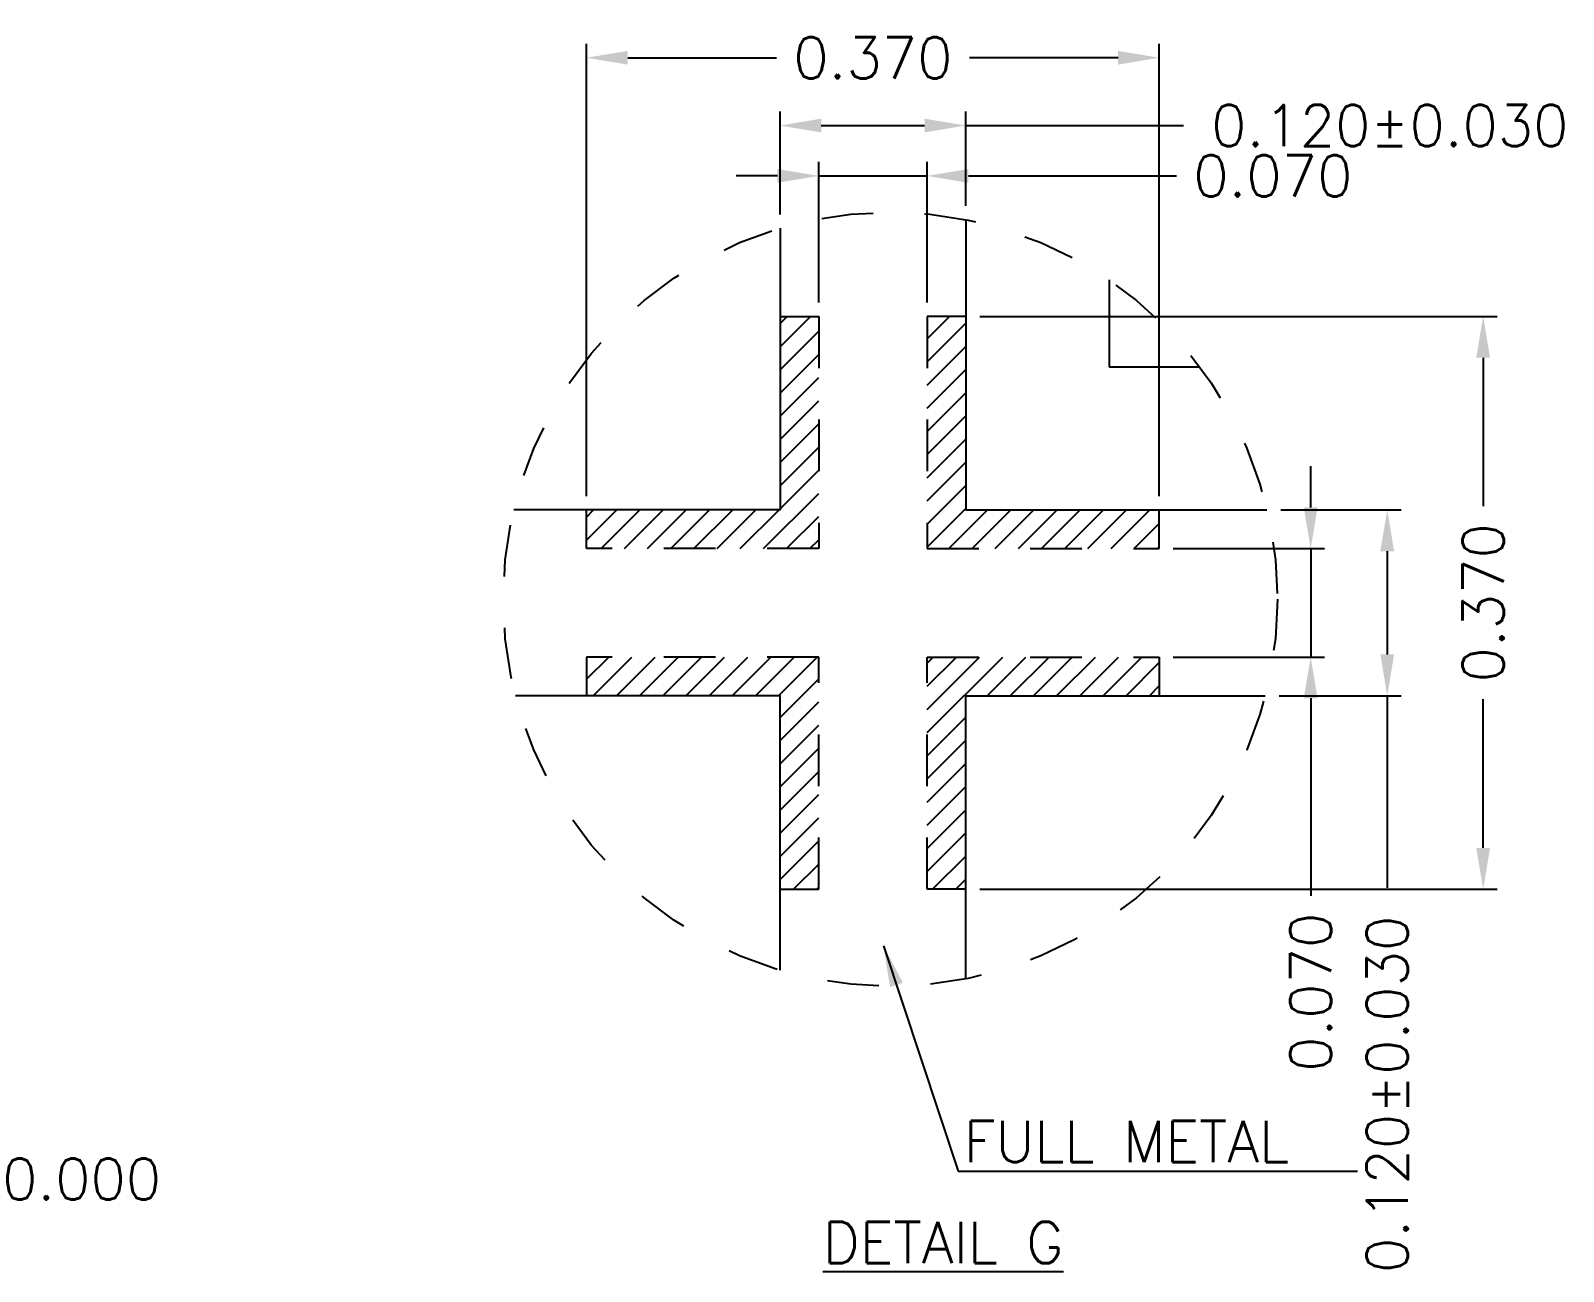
# Model space of a CAD drawing. Header units: millimetres. Extents: x 404.02 to 412.32, y 88.07 to 94.45.
# Drawn here: x 409.348 to 412.319, y 91.078 to 93.482 of the extents above; entities that cross this region are included whole.
import ezdxf

# ---------------------------------------------------------------- set-up
doc = ezdxf.new("R2010")
doc.units = ezdxf.units.MM
doc.header["$LTSCALE"] = 0.5
doc.header["$PDMODE"] = 98
doc.linetypes.add('HIDDEN', pattern=[0.375, 0.25, -0.125])
doc.linetypes.add('PHANTOM2', pattern=[31.75, 15.875, -3.175, 3.175, -3.175, 3.175, -3.175])
for name, color, linetype in [('1D', 4, 'Continuous'), ('BTM', 7, 'HIDDEN'), ('DIM', 3, 'Continuous'), ('HEB', 4, 'Continuous'), ('PKG', 1, 'PHANTOM2')]:
    doc.layers.add(name, color=color, linetype=linetype)
doc.styles.add('SIMPLEX', font='simplex.shx', dxfattribs={"bigfont": 'AllInOneBig.shx'})
doc.dimstyles.new('SHEET2', dxfattribs={"dimtxt": 0.08, "dimasz": 0.08, "dimexe": 0.027, "dimexo": 0.027, "dimgap": 0.027, "dimtad": 1, "dimdec": 3, "dimlfac": 2, "dimrnd": 0.0005, "dimzin": 1, "dimtxsty": 'SIMPLEX', "dimcen": 0.1905, "dimclrd": 256, "dimclre": 256, "dimclrt": 256, "dimazin": 3, "dimtp": 0.03, "dimtm": 0.05, "dimtfac": 0.8, "dimtdec": 3, "dimtmove": 0, "dimatfit": 3, "dimfxl": 0.05, "dimtzin": 4, "dimlwd": -1, "dimlwe": -1})

# ---------------------------------------------------------------- blocks, each defined once
blk = doc.blocks.new('*D174')
at = {"ltscale": 0.1, "transparency": 16777216}
for p, q in [((410.4256, 92.5801), (410.4256, 93.4564)), ((411.5356, 92.5801), (411.5356, 93.4564)), ((410.5056, 93.4294), (410.7936, 93.4294)), ((411.4556, 93.4294), (411.1676, 93.4294))]:
    blk.add_line(p, q, dxfattribs=at)
for points in [[(410.5056, 93.4427), (410.5056, 93.4161), (410.4256, 93.4294)], [(411.4556, 93.4427), (411.4556, 93.4161), (411.5356, 93.4294)]]:
    blk.add_solid(points, dxfattribs=at)
at = {"layer": 'Defpoints', "color": 0, "ltscale": 0.1, "transparency": 16777216}
for p in [(411.5356, 93.4294), (410.4256, 92.5531), (411.5356, 92.5531)]:
    blk.add_point(p, dxfattribs=at)
at = {"ltscale": 0.1, "transparency": 16777216, "insert": (410.9806, 93.4294), "char_height": 0.08, "attachment_point": 5, "style": 'SIMPLEX'}
blk.add_mtext('\\A1;0.370', dxfattribs=at)
blk = doc.blocks.new('*D175')
at = {"ltscale": 0.1, "transparency": 16777216}
for p, q in [((410.8006, 93.1259), (410.8006, 93.325)), ((411.1606, 93.1426), (411.1606, 93.325)), ((410.8806, 93.298), (411.0806, 93.298)), ((411.1606, 93.298), (411.5822, 93.298))]:
    blk.add_line(p, q, dxfattribs=at)
for points in [[(410.8806, 93.3114), (410.8806, 93.2847), (410.8006, 93.298)], [(411.0806, 93.3114), (411.0806, 93.2847), (411.1606, 93.298)]]:
    blk.add_solid(points, dxfattribs=at)
at = {"layer": 'Defpoints', "color": 0, "ltscale": 0.1, "transparency": 16777216}
for p in [(411.1606, 93.298), (411.1606, 93.1156), (410.8006, 93.0989)]:
    blk.add_point(p, dxfattribs=at)
at = {"ltscale": 0.1, "transparency": 16777216, "insert": (411.9825, 93.298), "char_height": 0.08, "attachment_point": 5, "style": 'SIMPLEX'}
blk.add_mtext('\\A1;0.120%%P0.030', dxfattribs=at)
blk = doc.blocks.new('*D176')
at = {"ltscale": 0.1, "transparency": 16777216}
for p, q in [((410.8756, 92.9551), (410.8756, 93.2274)), ((411.0856, 92.9551), (411.0856, 93.2274)), ((410.7956, 93.2004), (410.7156, 93.2004)), ((410.8756, 93.2004), (411.0856, 93.2004)), ((411.1656, 93.2004), (411.5687, 93.2004))]:
    blk.add_line(p, q, dxfattribs=at)
for points in [[(410.7956, 93.2137), (410.7956, 93.1871), (410.8756, 93.2004)], [(411.1656, 93.2137), (411.1656, 93.1871), (411.0856, 93.2004)]]:
    blk.add_solid(points, dxfattribs=at)
at = {"layer": 'Defpoints', "color": 0, "ltscale": 0.1, "transparency": 16777216}
for p in [(411.0856, 93.2004), (410.8756, 92.9281), (411.0856, 92.9281)]:
    blk.add_point(p, dxfattribs=at)
at = {"ltscale": 0.1, "transparency": 16777216, "insert": (411.7557, 93.2004), "char_height": 0.08, "attachment_point": 5, "style": 'SIMPLEX'}
blk.add_mtext('\\A1;0.070', dxfattribs=at)
blk = doc.blocks.new('*D177')
at = {"ltscale": 0.1, "transparency": 16777216}
for p, q in [((411.1876, 92.9281), (412.1902, 92.9281)), ((412.1632, 92.8481), (412.1632, 92.5601)), ((412.1632, 91.8981), (412.1632, 92.1861)), ((411.1876, 91.8181), (412.1902, 91.8181))]:
    blk.add_line(p, q, dxfattribs=at)
for points in [[(412.1498, 92.8481), (412.1765, 92.8481), (412.1632, 92.9281)], [(412.1498, 91.8981), (412.1765, 91.8981), (412.1632, 91.8181)]]:
    blk.add_solid(points, dxfattribs=at)
at = {"layer": 'Defpoints', "color": 0, "ltscale": 0.1, "transparency": 16777216}
for p in [(411.1606, 92.9281), (411.1606, 91.8181), (412.1632, 91.8181)]:
    blk.add_point(p, dxfattribs=at)
at = {"ltscale": 0.1, "transparency": 16777216, "insert": (412.1632, 92.3731), "char_height": 0.08, "attachment_point": 5, "rotation": 90, "style": 'SIMPLEX'}
blk.add_mtext('\\A1;0.370', dxfattribs=at)
blk = doc.blocks.new('*D178')
at = {"ltscale": 0.1, "transparency": 16777216}
for p, q in [((411.7711, 92.5531), (412.0043, 92.5531)), ((411.9773, 92.4731), (411.9773, 92.2731)), ((411.7676, 92.1931), (412.0043, 92.1931)), ((411.9773, 92.1931), (411.9773, 91.821))]:
    blk.add_line(p, q, dxfattribs=at)
for points in [[(411.9639, 92.4731), (411.9906, 92.4731), (411.9773, 92.5531)], [(411.9639, 92.2731), (411.9906, 92.2731), (411.9773, 92.1931)]]:
    blk.add_solid(points, dxfattribs=at)
at = {"layer": 'Defpoints', "color": 0, "ltscale": 0.1, "transparency": 16777216}
for p in [(411.7441, 92.5531), (411.7406, 92.1931), (411.9773, 92.1931)]:
    blk.add_point(p, dxfattribs=at)
at = {"ltscale": 0.1, "transparency": 16777216, "insert": (411.9773, 91.4207), "char_height": 0.08, "attachment_point": 5, "rotation": 90, "style": 'SIMPLEX'}
blk.add_mtext('\\A1;0.120%%P0.030', dxfattribs=at)
blk = doc.blocks.new('*D179')
at = {"ltscale": 0.1, "transparency": 16777216}
for p, q in [((411.8289, 92.5581), (411.8289, 92.6381)), ((411.5626, 92.4781), (411.8559, 92.4781)), ((411.8289, 92.4781), (411.8289, 92.2681)), ((411.5626, 92.2681), (411.8559, 92.2681)), ((411.8289, 92.1881), (411.8289, 91.8055))]:
    blk.add_line(p, q, dxfattribs=at)
for points in [[(411.8155, 92.5581), (411.8422, 92.5581), (411.8289, 92.4781)], [(411.8155, 92.1881), (411.8422, 92.1881), (411.8289, 92.2681)]]:
    blk.add_solid(points, dxfattribs=at)
at = {"layer": 'Defpoints', "color": 0, "ltscale": 0.1, "transparency": 16777216}
for p in [(411.5356, 92.4781), (411.5356, 92.2681), (411.8289, 92.2681)]:
    blk.add_point(p, dxfattribs=at)
at = {"ltscale": 0.1, "transparency": 16777216, "insert": (411.8289, 91.6185), "char_height": 0.08, "attachment_point": 5, "rotation": 90, "style": 'SIMPLEX'}
blk.add_mtext('\\A1;0.070', dxfattribs=at)
blk = doc.blocks.new('*D190')
at = {"layer": 'Defpoints', "color": 0, "ltscale": 0.1, "transparency": 16777216}
for p in [(406.3978, 91.2565), (406.4603, 91.2565), (409.2603, 91.2565)]:
    blk.add_point(p, dxfattribs=at)
at = {"layer": 'DIM', "ltscale": 0.1, "transparency": 16777216}
blk.add_line((406.4873, 91.2565), (409.2603, 91.2565), dxfattribs=at)
at = {"layer": 'DIM', "ltscale": 0.1, "transparency": 16777216, "insert": (409.4473, 91.2565), "char_height": 0.08, "attachment_point": 5, "style": 'SIMPLEX'}
blk.add_mtext('\\A1;0.000', dxfattribs=at)

msp = doc.modelspace()

# ---------------------------------------------------------------- hatches: boundary and pattern name
at = {"layer": 'HEB', "ltscale": 0.1}
h = msp.add_hatch(dxfattribs=at)
h.set_pattern_fill('ANSI31', color=256, scale=0.01)
h.set_pattern_definition([(45, (406.397765, 90.75646), (-0.02245064, 0.02245064), [])])
h.paths.add_polyline_path([(410.87561, 92.92807), (410.80061, 92.92807), (410.80061, 92.55307), (410.42561, 92.55307), (410.42561, 92.47807), (410.87561, 92.47807)])
h.paths.add_polyline_path([(411.16061, 92.92807), (411.08561, 92.92807), (411.08561, 92.47807), (411.53561, 92.47807), (411.53561, 92.55307), (411.16061, 92.55307)])
h.paths.add_polyline_path([(411.53561, 92.26807), (411.08561, 92.26807), (411.08561, 91.81807), (411.16061, 91.81807), (411.16061, 92.19307), (411.53561, 92.19307)])
h.paths.add_polyline_path([(410.87561, 92.26807), (410.42561, 92.26807), (410.42561, 92.19307), (410.80061, 92.19307), (410.80061, 91.81807), (410.87561, 91.81807)])

# ---------------------------------------------------------------- linework, layer by layer
msp.add_lwpolyline([(411.16061, 93.11563), (411.16061, 92.55307), (411.74409, 92.55307)])
at = {"ltscale": 0.1}
for points in [[(410.80061, 93.09894), (410.80061, 92.55307), (410.28456, 92.55307)], [(410.80061, 91.66113), (410.80061, 92.19307), (410.288, 92.19307)], [(411.16061, 91.64444), (411.16061, 92.19307), (411.74065, 92.19307)]]:
    msp.add_lwpolyline(points, dxfattribs=at)
at = {"linetype": 'HIDDEN', "ltscale": 0.3}
msp.add_circle((411.01433, 92.38003), 0.75, dxfattribs=at)
at = {"layer": 'BTM', "ltscale": 0.5}
for points in [[(410.80061, 92.92807), (410.87561, 92.92807), (410.87561, 92.47807), (410.42561, 92.47807), (410.42561, 92.55307)], [(411.16061, 92.92807), (411.08561, 92.92807), (411.08561, 92.47807), (411.53561, 92.47807), (411.53561, 92.55307)], [(410.80061, 91.81807), (410.87561, 91.81807), (410.87561, 92.26807), (410.42561, 92.26807), (410.42561, 92.19307)], [(411.16061, 91.81807), (411.08561, 91.81807), (411.08561, 92.26807), (411.53561, 92.26807), (411.53561, 92.19307)]]:
    msp.add_lwpolyline(points, dxfattribs=at)
at = {"layer": 'PKG', "ltscale": 0.05}
msp.add_lwpolyline([(411.43811, 92.99883), (411.43811, 92.83057), (411.61392, 92.83057)], dxfattribs=at)

# ---------------------------------------------------------------- texts
at = {"layer": '1D', "ltscale": 0.1, "char_height": 0.08, "attachment_point": 1, "style": 'SIMPLEX'}
for s, insert, width in [('FULL METAL', (411.15656, 91.36898), 0.7819107), ('{\\LDETAIL G}', (410.88341, 91.17357), 0.5626405)]:
    msp.add_mtext(s, dxfattribs=dict(at, insert=insert, width=width))

# ---------------------------------------------------------------- dimensions: what is measured, and where the dimension line sits
at = {"ltscale": 0.1}
dim = msp.add_linear_dim(base=(411.53561, 93.42941), p1=(410.42561, 92.55307), p2=(411.53561, 92.55307), text='0.370', dimstyle='SHEET2', override={"dimtol": 0, "dimlim": 0, "dimtp": 0.03, "dimtm": 0.05, "dimtfac": 0.8, "dimtdec": 3, "dimtolj": 1, "dimtzin": 4}, dxfattribs=at)
dim.commit()
dim.dimension.update_dxf_attribs({"geometry": '*D174', "text_midpoint": (410.98061, 93.42941)})
for base, p1, p2, text, picture, middle in [((411.16061, 93.29802), (410.80061, 93.09894), (411.16061, 93.11563), '0.120%%P0.030', '*D175', (411.98254, 93.29802)), ((411.08561, 93.20039), (410.87561, 92.92807), (411.08561, 92.92807), '0.070', '*D176', (411.75573, 93.20039))]:
    dim = msp.add_linear_dim(base=base, p1=p1, p2=p2, text=text, dimstyle='SHEET2', dxfattribs=at)
    dim.commit()
    dim.dimension.update_dxf_attribs({"geometry": picture, "text_midpoint": middle, "dimtype": 160})
dim = msp.add_linear_dim(base=(412.16317, 91.81807), p1=(411.16061, 92.92807), p2=(411.16061, 91.81807), angle=90, text='0.370', dimstyle='SHEET2', override={"dimtol": 0, "dimlim": 0, "dimtp": 0.03, "dimtm": 0.05, "dimtfac": 0.8, "dimtdec": 3, "dimtolj": 1, "dimtzin": 4}, dxfattribs=at)
dim.commit()
dim.dimension.update_dxf_attribs({"geometry": '*D177', "text_midpoint": (412.16317, 92.37307)})
dim = msp.add_linear_dim(base=(411.82886, 92.26807), p1=(411.53561, 92.47807), p2=(411.53561, 92.26807), angle=90, text='0.070', dimstyle='SHEET2', dxfattribs=at)
dim.commit()
dim.dimension.update_dxf_attribs({"geometry": '*D179', "text_midpoint": (411.82886, 91.61847), "dimtype": 160})
dim = msp.add_linear_dim(base=(411.97727, 92.19307), p1=(411.74409, 92.55307), p2=(411.74065, 92.19307), angle=90, text='0.120%%P0.030', dimstyle='SHEET2', override={"dimtol": 0, "dimlim": 0, "dimtp": 0.03, "dimtm": 0.05, "dimtfac": 0.8, "dimtdec": 3, "dimtolj": 1, "dimtzin": 4}, dxfattribs=at)
dim.commit()
dim.dimension.update_dxf_attribs({"geometry": '*D178', "text_midpoint": (411.97727, 91.42069), "dimtype": 160})
at = {"layer": 'DIM', "ltscale": 0.1}
dim = msp.add_ordinate_dim(feature_location=(406.4602651288, 91.2564595627), offset=(2.8, 0), dtype=0, origin=(406.3977651288, 91.2564595627), dimstyle='SHEET2', dxfattribs=at)
dim.commit()
dim.dimension.update_dxf_attribs({"geometry": '*D190', "text_midpoint": (409.4472651288, 91.2564595627)})

# ---------------------------------------------------------------- leaders
at = {"ltscale": 0.1}
msp.add_leader([(411.00102, 91.70858), (411.14611, 91.27153), (411.91942, 91.2716)], dimstyle='SHEET2', dxfattribs=at)

doc.saveas('drawing.dxf')
